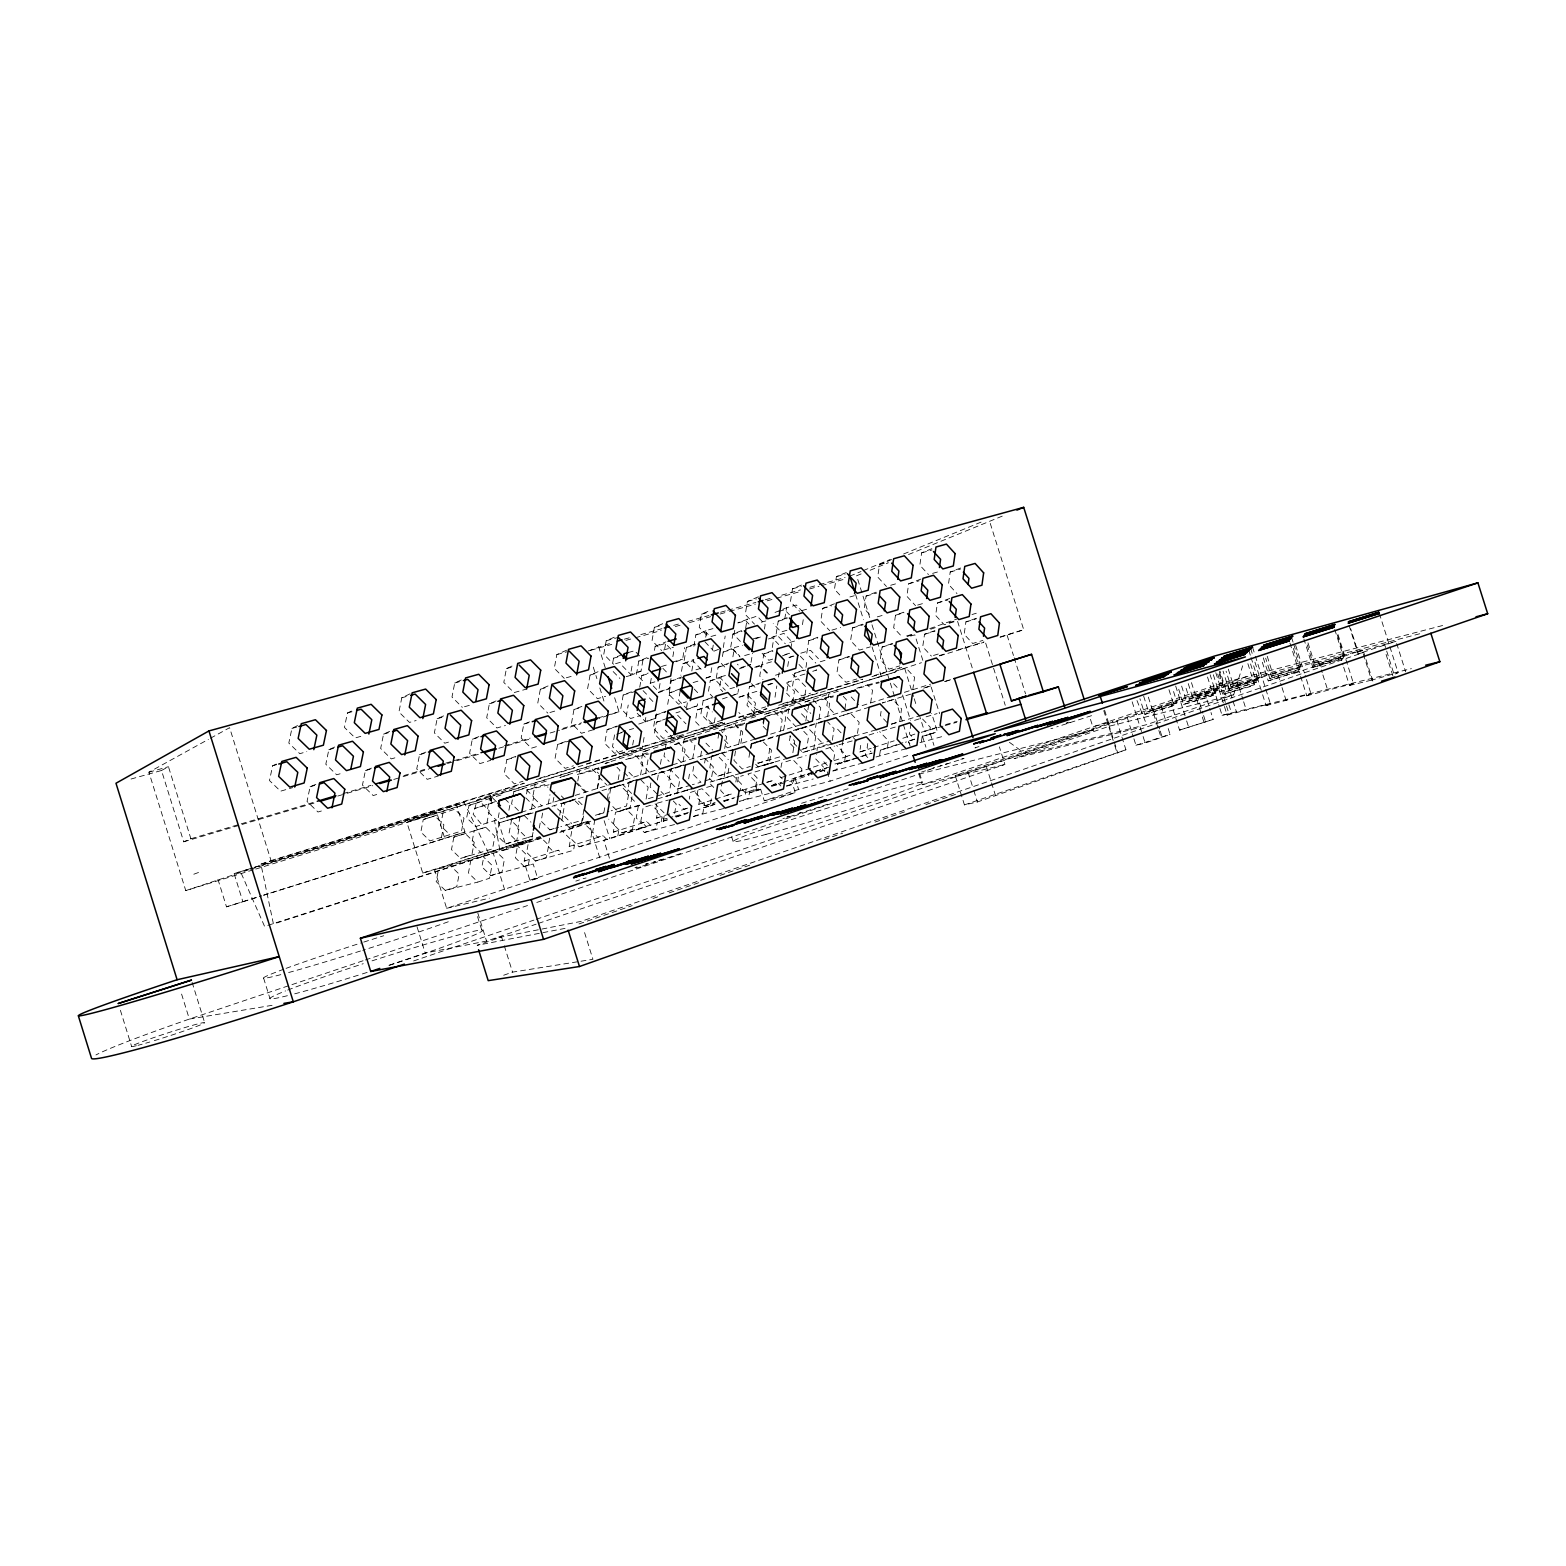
<?xml version="1.0" encoding="UTF-8"?>
<svg xmlns="http://www.w3.org/2000/svg" width="1566" height="1566" viewBox="0 0 1566 1566"><rect width="100%" height="100%" fill="white"/><g stroke="black" fill="none" stroke-linecap="round" stroke-linejoin="round"><path stroke-width="0.75" stroke-dasharray="5 3.75" d="M976.421 618.257L965.909 621.898L964.167 634.269L972.701 643.509L982.9 640.396M921.434 741.716L922.178 736.431L929.264 734.474L930.282 727.25L921.689 718.089L913.37 720.771M949.838 598.427L937.408 603.008L935.626 615.399L944.239 624.736L954.575 621.643M960.604 568.008L950.21 572.021L948.448 584.294L957.002 593.612M912.782 689.706L914.583 677.275L905.97 668.056L895.498 671.266L921.454 662.692M910.981 723.531L909.455 734.004L914.446 739.289L905.422 742.245M934.863 630.667L924.527 634.269L922.726 646.778L931.398 656.115M879.603 755.399L880.386 750.075L902.916 742.715M920.925 579.068L908.672 583.824L906.851 596.274L915.542 605.67M880.386 750.075L887.335 748.156L888.411 740.835L879.661 731.596M931.868 548.687L921.63 552.857L919.829 565.189L928.462 574.565M870.657 702.919L872.536 690.312L867.486 684.949L854.449 688.981M867.76 743.498L867.133 747.745L870.931 751.758M892.248 643.509L882.108 647.052L880.229 659.717L889.057 669.132L899.706 665.883M881.09 711.375L880.464 715.564L887.746 723.277M903.641 612.208L895.498 615.223L893.657 627.77L902.408 637.186M891.641 559.571L879.563 564.523L877.684 577.012L886.473 586.487M867.76 757.592L865.293 754.988L865.939 750.271L859.714 752.013L860.713 745.396M862.494 624.168L852.53 627.888L850.592 640.592L859.499 650.086L870.305 646.856M833.817 759.51L834.854 752.757L827.024 744.555L817.432 747.628L816.395 754.42M844.935 708.732L846.325 699.591L843.134 696.224M858.403 757.239L837.673 764.012L836.87 769.415L832.525 770.824M843.056 740.15L841.314 751.66L845.914 756.495L852.119 754.773M876.099 592.144L866.076 596.078L864.178 608.665L871.557 616.573M837.673 764.012L844.485 762.133L845.601 754.714L836.714 745.416M838.358 691.174L828.61 694.169L826.848 705.64L834.854 714.057M827.69 716.328L829.647 703.565L824.558 698.201L833.366 695.93M848.831 656.467L838.906 659.971L836.929 672.793L845.914 682.287L856.817 678.959M832.329 740.189L834.091 728.679L827.67 721.946M808.682 704.837L807.821 710.338L810.816 713.47M846.286 572.53L836.42 576.621L834.463 589.247L841.901 597.214M818.998 719.029L820.741 707.812L812.891 699.571L803.28 702.527L828.61 694.169M790.301 735.707L789.225 742.519L794.001 747.471M817.863 637.225L808.761 640.651L806.744 653.511L815.808 663.084M805.961 667.39L806.647 662.927L798.797 654.627M792.885 752.757L794.706 741.11L789.832 736.02M782.961 705.503L804.415 698.632L806.196 687.278L798.229 678.9L784.566 683.207M834.482 603.752L822.718 608.411L820.721 621.154L829.726 630.726M805.824 720.908L807.273 711.669L799.169 703.193L764.404 714.448L762.583 725.821L767.379 730.813M787.718 666.45L789.147 657.485L793.042 656.056M790.83 648.559L791.907 641.786L783.92 633.349L768.358 638.439M780.377 731.087L782.178 719.734L774.211 711.434L764.404 714.448M786.993 690.958L788.442 681.856M783.705 730.108L785.74 717.189L780.553 711.786L789.851 709.398M788.873 708.576L787.404 717.835L795.548 726.33M803.632 670.111L794.569 673.321L792.513 686.319L801.655 695.911L810.562 693.17M802.458 624.638L803.515 617.904M781.003 767.438L781.688 763.092L792.827 759.51L801.87 768.926L800.696 776.423L813.772 772.155M792.69 702.527L794.451 691.272L786.543 682.972M772.292 647.521L774.113 636.207M760.528 789.186L749.429 792.807L748.528 798.347L739.485 801.303L771.921 792.768M787.15 617.63L778.204 621.193L776.129 634.113L785.29 643.763M763.425 724.118L764.325 718.559M749.429 792.807L755.928 791.026L757.141 783.431L747.941 773.956L760.978 770.198M784.762 619.001L786.563 607.765L796.291 605.005L804.219 613.441M775.013 697.203L776.814 685.908M778.419 677.08L779.144 672.538M801.479 585.038L792.494 588.816L790.458 601.598L799.541 611.249M769.748 748.646L767.908 760.078L758.042 763.229L754.812 759.901M740.855 743.517L742.715 732.046L734.63 723.668L724.627 726.761L723.864 731.361M756.867 691.33L748.881 693.738L747.002 705.248L755.145 713.705L765.108 710.651L743.713 717.522L738.858 712.491M735.844 782.002L736.549 777.597L743.38 775.405M737.547 782.002L738.663 775.072M764.443 629.082L765.167 624.54L757.122 616.064L738.134 622.583M771.47 661.811L761.585 664.747L759.725 676.16L762.955 679.546M753.618 714.487L755.458 703.095L747.413 694.736L737.508 697.731L748.881 693.738M772.743 650.497L763.856 653.864L761.742 666.901L769.435 674.946M748.959 757.318L750.016 750.78M750.368 748.607L751.073 744.241L762.348 740.698M751.093 748.019L751.837 743.439L761.722 740.327L771.49 750.173L769.415 763.21L758.159 766.811L755.086 763.66M724.686 748.528L726.644 736.725L721.632 731.537M745.69 627.946L747.178 618.864M722.317 781.121L720.751 790.654L725.606 795.606L731.42 794.021L733.788 796.448M722.474 698.906L737.782 693.699L738.545 689.099M728.816 768.24L728.073 772.88L717.991 776.09L709.809 767.692L711.727 756.104L719.792 753.559M735.511 750.956L733.965 760.41L742.284 768.984L750.447 766.381M751.054 662.359L752.541 653.237M738.721 744.222L740.855 731.126L735.57 725.665L744.672 723.355M760.469 682.874L749.409 686.828L747.276 699.982L756.574 709.652L765.676 706.873M725.45 675.475L721.417 676.669L719.499 688.218L722.768 691.624M713.626 726.82L724.862 723.061L714.703 726.193L706.442 717.659L708.38 706.012L697.261 709.927L695.324 721.476L703.525 729.913L713.626 726.82L715.545 715.31M741.599 630.589L732.868 634.113L730.715 647.169L740.033 656.937M734.767 630.276L734.023 634.778L742.049 643.195M718.031 738.212L718.97 732.575M732.908 656.8L734.415 647.639L742.421 645.309M703.8 807.684L710.142 805.961L711.414 798.269L702.038 788.696L690.391 792.435L689.275 799.13M758.375 596.783L747.393 601.461L745.279 614.401L754.518 624.149M688.668 778.831L689.451 774.152M692.72 758.629L694.952 745.377L689.569 739.857L696.244 738.173M711.747 697.614L703.134 700.707L700.902 714.037L710.377 723.805L722.024 720.243M713.254 645.094L712.119 651.887L721.045 648.363M693.699 766.4L692.485 773.565L700.942 782.217L692.329 784.723M705.855 678.274L710.298 676.61L711.845 667.37M721.417 676.669L710.22 680.838L708.321 692.27L713.196 697.34M700.687 756.065L702.234 746.786M728.934 663.084L718.089 667.214L715.877 680.407L725.293 690.175M697.907 790.36L696.733 797.388L704.974 805.785L714.213 803.28M723.296 647.482L725.195 636.031M704.602 763.034L705.346 758.61L714.566 755.712M722.415 656.585L723.179 652.043L734.415 647.639M693.621 816.317L702.88 813.283L704.524 802.751L698.808 804.317L699.943 797.388L693.17 790.478M691.82 671.031L693.777 659.443L682.796 663.788L680.838 675.259M707.871 611.445L701.47 614.205L699.239 627.32L708.654 637.166M686.574 707.48L687.357 702.86M718.285 728.092L684.205 739.152L682.247 750.799L690.508 759.256M683.07 761.585L685.086 749.625L676.61 740.933L666.039 744.183L642.902 751.876L640.866 763.66L649.244 772.175M674.633 813.439L676.218 804.004L671.227 798.934M705.718 637.225L706.873 630.335L712.961 628.612M686.182 709.79L697.222 705.855L698.005 701.196M657.426 780.025L658.562 773.31L670.365 769.611L679.84 779.261L677.569 792.65L665.804 796.409L661.048 791.574M660.441 764.228L661.655 757.181M666.039 744.183L664.004 756.182L669.113 761.409M656.702 803.612L655.488 810.718L663.867 819.175L672.871 816.747M676.042 661.772L682.6 659.169L684.577 647.58M661.204 821.719L662.085 816.552L656.487 818.078L657.7 811.051L651.945 805.257M694.913 643.92L686.417 647.384L684.146 660.637L692.074 668.839M680.192 691.017L678.607 700.354L686.945 708.948L697.222 705.855M681.19 765.696L670.894 768.926L668.897 780.671L677.217 789.127L690.156 785.349M609.468 858.246L603.83 840.296L640.298 828.394L644.331 832.466L656.174 828.59L657.152 822.894L663.318 821.25L664.63 813.459L655.077 803.789M693.895 646.308L695.833 634.915L706.873 630.335M664.708 648.853L665.511 644.194M638.341 805.785L636.246 818L641.238 823.031L646.758 821.524L650.438 825.223L666.431 819.879M660.03 683.5L658.425 692.74L669.269 688.649L671.266 676.962M645.681 773.369L647.991 759.96L642.51 754.381L647.208 753.207M666.157 711.238L655.684 715.016L653.355 728.503L663.005 738.369L674.926 734.728M638.752 724.06L655.782 718.324L656.585 713.607M667.214 718.383L656.369 722.22L654.353 733.886L662.692 742.421L683.97 735.57M646.112 799.071L648.148 787.248L639.731 778.733M650.849 782.961L650.164 786.993L657.329 794.256M672.871 656.643L673.654 652.043L665.413 643.489L655.136 646.406L654.334 651.006M681.739 676.904L671.188 680.956L668.897 694.325L678.47 704.171L686.339 701.822M667.684 704.348L669.68 692.779L680.584 688.668M632.703 744.946L633.525 740.248M617.826 835.872L618.746 830.646L613.304 832.114L614.557 825.008L608.724 819.155M662.692 623.699L654.373 627.34L652.063 640.631L661.655 650.556M637.636 779.379L629.238 782.021L627.163 793.884L635.62 802.418M651.26 678.372L650.438 683.05L658.855 691.702L669.269 688.649M644.996 722.18L645.818 717.502M614.577 734.846L612.482 746.649L620.958 755.243L642.177 748.411L644.233 736.549M640.592 774.896L642.686 762.799L634.054 754.029L605.259 763.366M604.73 807.782L603.869 812.578L595.334 815.299L608.939 811.423M607.314 798.64L609.115 788.442L619.979 785.036L628.671 793.805L626.537 806.001L611.19 810.777M626.185 676.669L630.374 675.455L632.41 663.847M608.313 801.968L610.72 788.364L620.782 785.192M626.165 716.739L628.22 705.033M647.052 657.661L638.791 661.067L636.442 674.476L644.487 682.756M618.178 779.672L619.862 770.178L616.456 766.753M630.374 675.455L641.003 671.168L643.058 659.462M639.731 687.22L641.766 675.612L648.187 673.047M617.298 725.958L607.138 729.639L604.711 743.321L614.538 753.285L622.681 750.799M597.233 788.481L599.406 776.247L590.636 767.399L559.943 777.382L568.575 774.779M597.546 788.461L599.954 774.857M594.845 819.742L592.653 832.094L597.742 837.164L603.106 835.715L606.845 839.454M631.392 691.839L623.19 695.01L620.802 708.556L630.55 718.52L640.631 715.505M535.435 861.026L546.436 857.444L548.668 845.229L539.918 836.577L528.897 840.1L526.626 852.354L535.435 861.026L573.548 850.318L574.487 845.033L569.221 846.443L570.513 839.239L561.607 830.391M614.283 637.205L606.199 640.768L603.791 654.236L613.559 664.258M583.922 809.72L581.475 823.442L569.143 827.396L559.258 817.55M583.531 815.886L582.787 819.997L560.804 826.691M612.717 662.849L613.559 658.19L621.956 654.627M559.669 815.24L561.744 803.75L574.096 799.874L580.653 806.431M561.881 820.29L562.977 814.242L554.286 805.57M598.055 671.716L590.049 675.063L587.602 688.649L597.449 698.69L605.611 696.302M577.795 781.023L579.635 770.785M539.272 828.023L540.427 821.778M542.619 813.067L541.131 821.152L549.881 829.823L558.612 827.318M565.483 741.56L557.633 744.437L555.088 758.296L565.111 768.358L573.45 765.813M548.276 803.906L549.96 794.706M552.955 802.36L554.834 792.044M549.666 838.143L548.139 846.482L553.307 851.61L558.533 850.221L562.331 853.979M581.906 706.383L573.978 709.496L571.492 723.218L581.436 733.28L593.788 729.58M566.559 650.223L556.811 654.608L554.286 668.251L564.249 678.372M546.299 781.062L535.063 784.527L532.773 796.937L541.738 805.883M531.442 809.093L533.673 796.957L524.904 788.227L513.844 791.633L512.708 797.72M537.647 878.291L529.895 880.19L525.452 866.018L528.31 865.078L529.288 859.714L524.199 861.065L525.53 853.803L516.486 844.857L484.227 854.41L481.878 866.82L490.843 875.57L533.184 864.001L537.647 878.291L446.643 908.319L434.585 869.717L422.742 873.045L406.866 822.228L436.562 812.088L444.764 838.319L263.656 895.165M533.008 832.427L531.716 839.396L519.109 843.448L509.009 833.484L511.632 819.527L522.163 816.199M512.336 799.756L511.573 803.828L520.401 812.558L560.452 800.089M548.08 685.928L540.348 689.216L537.784 702.997L547.826 713.117M508.01 820.114L499.084 822.933L496.774 835.226L505.661 843.957L516.8 840.413L519.07 828.16L510.242 819.429L531.422 812.852L520.088 816.415L517.778 828.962L526.802 837.888L535.866 835.011M526.509 793.923L527.253 789.949L545.105 784.449L547.943 787.287M515.938 756.319L506.836 759.686L504.193 773.741L514.411 783.881L522.946 781.277M499.163 812.734L497.851 819.703L506.993 849.359L541.425 838.299M529.543 721.867L523.788 724.138L521.184 738.056L531.324 748.196L539.761 745.67M508.911 810.268L510.085 803.984L504.037 797.994M512.062 666.02L506.425 668.604L503.802 682.424L513.942 692.642L526.665 689.02M470.896 859.969L468.449 872.928L477.806 882.069L489.59 878.232L492.018 865.313L482.7 856.191L438.617 869.032L436.19 881.58L445.292 890.408L477.806 882.069M501.003 794.999L489.532 798.543L487.143 811.11L496.285 820.114M486.928 823.05L489.238 810.757L480.331 801.968L469.037 805.433L466.668 817.765L475.653 826.594L507.736 816.532M496.07 700.902L489.375 703.8L486.693 717.757L496.931 727.994L505.485 725.489M441.455 837.301L443.883 824.851L434.8 815.984L423.27 819.547L420.823 832.016L429.945 840.903L461.539 831.017L463.986 818.313L454.747 809.25L423.27 819.547M478.922 736.568L472.306 739.23L469.585 753.324L479.92 763.582L490.726 760.352M453.866 837.125L451.478 849.575L460.521 858.403L492.507 848.87L494.876 836.224L485.734 827.22L453.866 837.125L465.259 833.562L474.244 842.351L471.895 854.762L460.521 858.403M443.021 812.852L440.555 825.595L449.834 834.678M443.57 715.897L437.149 718.716L434.369 732.888L444.803 743.224L451.38 741.286M461.246 679.977L454.727 683.011L451.987 697.027L462.342 707.362M425.893 752.091L419.551 754.695L416.732 768.984L427.244 779.339L438.323 776.012M389.68 731.361L383.553 734.121L380.655 748.47L391.285 758.903L398.038 756.946M410.077 693.797L401.777 697.79L398.919 712.001L409.47 722.415L416.145 720.517M371.455 768.103L365.407 770.609L362.451 785.114L373.197 795.567L379.99 793.531M351.371 711.062L347.417 713.019L344.442 727.427L355.208 737.958L362.04 736M315.843 784.312L310.107 786.758L307.034 801.459L317.996 812.01L322.635 810.62M334.674 747.021L328.84 749.703L325.806 764.247L336.67 774.798L343.561 772.782M297.54 725.587L291.922 728.425L288.81 743.047L299.791 753.677L306.799 751.68M276.301 764.032L272.641 765.774L269.469 780.534L280.549 791.182L292.685 787.639M1009.424 742.304L1026.2 754.499L1146.625 724.647L1233.675 694.775L1242.66 665.804M253.457 869.776L185.767 890.604L148.907 772.195L208.376 739.387M210.51 738.212L229.615 727.681L271.035 860.595L260.915 864.158L273.443 924.038L542.169 837.536M161.513 770.492L168.462 766.714L190.895 838.75L183.711 841.803L161.513 770.492L129.645 779.418M1343.687 667.214L1349.461 685.477L1353.474 683.461L1337.697 633.545M1289.953 643.058L1306.807 695.793L1310.977 693.777L1305.144 675.318M1262.627 694.736L1266.072 705.64L1270.359 703.623L1255.423 656.271M1188.261 683.637L1192.352 696.576L1218.387 687.357L1227.137 715.075L1231.522 713.039L1227.901 701.548M1349.031 625.304L1358.055 653.864L1396.011 641.316L1358.016 651.965L1350.675 628.749M1358.016 651.965L1362.048 650.105L1371.542 680.133L1398.007 672.675L1394.151 674.672L1384.54 644.292M1334.741 629.415L1343.726 657.818L1339.498 659.756L1312.895 667.449L1303.91 639.045M1337.364 635.072L1343.941 655.86L1339.791 657.74L1313.678 665.296L1307.101 644.526M1312.895 667.449L1343.726 657.818M1268.225 680.877L1298.86 671.305L1268.225 680.877L1261.354 659.149M1313.678 665.296L1343.941 655.86M1293.379 648.422L1299.897 669.113L1295.532 671.051L1269.811 678.489L1263.292 657.818M1307.982 642.823L1314.422 663.24L1318.611 661.361L1322.193 672.656M1293.77 644.429L1300.896 666.979L1271.357 676.218L1265.661 658.17M588.229 650.947L612.639 642.471M1247.887 663.69L1254.503 684.636L1249.805 686.711L1224.044 694.149L1217.448 673.204M1269.811 678.489L1299.897 669.113M1250.568 663.925L1256.343 682.208L1226.432 691.546L1219.953 670.992M1271.357 676.218L1300.896 666.979M1251.019 657.426L1258.105 679.879L1228.742 689.04L1223.066 671.09M1267.227 656.271L1272.825 674.006L1277.151 672.108L1281.34 685.34M1254.953 662.164L1259.827 677.608L1255.403 679.527L1230.954 686.613L1226.08 671.188M1224.044 694.149L1254.503 684.636M1226.432 691.546L1256.343 682.208M1230.954 686.613L1259.827 677.608M1207.503 676.982L1213.258 695.187L1208.423 697.261L1183.524 704.465L1177.789 686.28M1228.742 689.04L1258.105 679.879M1228.312 669.113L1233.088 684.283L1237.532 682.385L1242.993 699.63M1181.645 686.104L1186.558 701.744L1211.047 694.658L1215.764 692.622L1210.127 674.75M1183.524 704.465L1213.258 695.187M1213.356 674.789L1218.211 690.156L1213.572 692.133L1189.514 699.102L1185.364 685.947M1186.558 701.744L1215.764 692.622M1168.98 689.686L1173.874 705.229L1168.941 707.323L1144.844 714.292L1139.931 698.749M1189.514 699.102L1218.211 690.156M1143.669 696.185L1148.485 711.473L1177.025 702.566L1172.895 689.451M655.136 646.406L665.922 641.884M1148.485 711.473L1180.059 699.982L1220.56 687.768L1192.352 696.576M1144.844 714.292L1173.874 705.229M1246.145 676.806L1170.8 702.371L1179.55 730.108L1213.18 719.42L1210.988 712.491M1170.8 702.371L955.201 775.483L964.441 804.885L977.419 801.988L1125.915 749.781L1116.969 721.378L1177.025 702.566M1133.921 738.78L1135.976 745.259L1145.157 743.087L1170.076 734.415L1168.021 727.936M849.809 576.112L861.026 571.512M863.258 570.592L890.173 559.512M903.621 553.992L984.348 520.773M861.124 573.919L856.602 575.779L871.283 622.465M870.148 570.239L888.216 562.84M908.534 554.521L1005.626 514.744M775.013 612.463L780.788 610.114M782.706 609.331L786.563 607.765M755.712 638.85L763.327 635.874M786.876 816.982L788.912 816.238M955.201 775.483L968.082 772.312L1116.969 721.378M614.635 697.731L619.02 711.727L599.171 718.442M739.309 668.897L750.682 664.65L740.679 667.605L737.41 664.199M193.812 874.22L201.094 871.518M782.374 655.939L790.125 653.081L782.276 655.391M754.714 667.273L761.585 664.747M1066.642 722.689L1068.11 722.141M634.915 867.642L637.029 866.879M620.919 732.594L625.147 731.087M768.064 685.027L773.839 682.991M907.203 636.52L913.976 634.132M929.773 628.573L956.865 619.04M185.767 890.604L248.172 869.991M217.928 879.289L226.502 906.831L242.887 901.742L234.117 873.593L464.339 802.614L489.199 854.37L493.251 853.216L505.348 891.954M930.752 629.238L935.313 627.633M948.976 622.837L955.808 620.449M812.754 671.325L816.689 669.954L812.813 671.129M503.684 975.226L512.532 972.134L592.927 959.312L583.864 930.302M964.441 804.885L1125.915 749.781M1135.976 745.259L1170.076 734.415M1179.55 730.108L1213.18 719.42M1219.914 708.458L1222.087 715.329L1411.397 668.643M578.989 923.94L632.175 905.637M653.002 898.473L659.932 896.085M669.191 892.894L701.568 881.756M720.066 875.394L752.463 864.256M824.147 839.572L842.665 833.21M875.042 822.072L905.109 811.717M925.917 804.552L956.004 794.216M1294.397 673.302L1362.048 650.105L1314.422 663.24M1372.814 681.053L1363.751 652.396L581.064 921.395L494.562 938.347M254.984 867.173L464.339 802.614M1233.675 694.775L1109.609 726.135L1014.122 758.61L1139.265 727.661M388.897 965.322L425.208 953.028L486.556 941.068L536.14 924.175M538.45 923.392L1004.922 764.462L999.402 746.884M1211.047 694.658L1277.151 672.108L1233.088 684.283M514.177 787.639L477.317 799.737L473.167 814.242L481.878 824.714M918.694 773.526L922.217 784.703L1222.87 682.874L1445.496 624.756M413.62 960.956L533.928 920.103M536.238 919.301L1093.812 729.971L1089.427 716.053M1172.19 704.602L1237.532 682.385L1218.387 687.357M469.037 805.433L489.532 798.543M513.844 791.633L535.063 784.527M642.628 866.018L680.779 853.49L677.961 854.155M827.435 804.278L786.504 817.687M1091.561 715.662L1056.756 726.898M363.058 960.761L189.349 1019.075A190.895 8.222 -17.9 0 0 95.937 1054.955M365.367 959.978L527.507 905.559M536.786 902.447L916.639 774.935M575.818 881.11L579.479 879.877M978.985 746.551L974.972 747.882L978.593 746.943M495.013 801.753L474.831 808.447L492.605 802.927L489.669 793.962L491.607 803.26L490.354 795.724L496.422 801.753M724.627 726.761L748.92 718.716M255.787 869.052L895.361 672.01L406.866 822.228M1000.087 637.323L1023.714 629.708L989.575 521.243M760.685 789.323L764.267 800.774L798.601 789.46L830.176 781.121L910.531 754.597M529.895 880.19L795.274 792.631L791.613 780.905L787.189 782.1M786.543 785.897L793.179 783.705L794.04 778.243L813.028 773.193M445.292 890.408L456.763 886.669L459.151 874.161L450.108 865.352M490.843 875.57L502.079 871.91L504.369 859.538L495.482 850.808M579.126 846.795L589.912 843.291L592.046 831.213L583.433 822.62L572.647 826.085L570.474 838.182L579.126 846.795L609.8 838.71L646.406 826.77L640.846 821.171L643.176 807.625L653.1 804.435M621.937 832.858L632.488 829.412L634.563 817.472L626.087 808.956L615.516 812.343L613.402 824.303L621.937 832.858L650.438 825.223M704.974 805.785L715.133 802.477M742.049 789.323L745.279 792.65L755.243 789.401L757.083 777.871L752.248 772.88M675.729 816.845L687.337 813.048M695.245 810.62L715.153 803.984M724.236 801.009L733.319 798.053M737.038 796.977L745.299 794.275L746.101 789.244L740.248 790.85L741.364 783.998L733.025 775.424L722.709 778.733M771.627 785.564L782.021 782.295M783.587 781.845L813.576 771.862M815.749 771.157L829.021 767.183M860.693 756.495L872.203 753.089L860.654 756.848M922.178 736.431L937.427 731.811L931.653 713.411M663.318 821.25L667.645 819.84M676.297 817.021L687.122 813.478M710.142 805.961L714.703 804.474M723.805 801.518L732.927 798.543M755.928 791.026L762.603 788.853M771.529 785.936L780.436 783.039M815.945 771.451L826.848 767.888M844.485 762.133L858.344 757.611M887.335 748.156L903.151 742.989M929.264 734.474L937.427 731.811M791.613 780.905L809.074 775.209M811.247 774.485L826.535 769.493L815.279 772.567M524.199 861.065L558.533 850.221M569.221 846.443L603.106 835.715M613.304 832.114L646.758 821.524M656.487 818.078L689.529 807.625M698.808 804.317L731.42 794.021M742.441 790.145L772.449 780.671L775.953 784.272L771.235 785.564M780.866 777.656L811.599 767.947M813.4 767.066L831.977 761.037M834.11 760.626L849.868 755.497M859.714 752.013L871.205 748.274M873.515 747.53L894.186 740.816M902.819 738.291L914.877 734.082M936.997 727.309L924.488 731.381L920.084 717.404M705.111 780.866L711.356 778.87L713.333 766.949L704.915 758.335L700.609 759.667M801.772 749.429L830.371 740.816M422.742 873.045L525.843 840.492L526.372 842.175L517.7 844.955L515.331 857.757L524.532 866.82M434.585 869.717L525.843 840.492M657.505 798.875L691.487 788.755L680.956 792.122M612.776 806.549L618.041 811.736L630.08 807.86L632.429 794.314L622.779 784.566L631.509 781.865M798.288 747.804L802.79 752.502L813.811 748.979L815.808 736.098L806.823 726.702L795.782 730.187L824.714 721.202M891.308 724.138L899.745 721.437L901.566 708.869L892.894 699.65L882.343 702.977L912.489 693.601M513.1 844.113L513.628 845.777L516.486 844.857M763.64 765.617L773.741 762.368L755.752 767.594M844.994 739.524L852.765 737.038L857.522 742.049M489.199 854.37L264.595 926.426L240.381 871.381M560.804 831.546L588.738 822.581L600.6 860.458M559.806 832.407L591.968 822.091M825.83 748.9L834.541 746.101M869.013 735.022L877.547 732.281M549.881 829.823L554.247 828.434M677.217 789.127L685.438 786.504M802.986 748.92L806.862 747.687L808.604 736.372L800.715 728.131L794.902 729.952M485.734 827.22L474.165 830.861L471.738 843.545L480.938 852.57M582.063 804.689L576.171 798.797L565.072 802.281L562.82 814.672L571.707 823.54M652.239 774.896L662.888 771.549L671.423 780.24L669.387 792.298L644.879 799.737M700.746 759.647L704.915 758.335M645.309 864.138L648.011 863.277M646.484 864.001L648.207 863.453M575.035 795.43L610.877 784.292M625.304 779.692L660.108 768.867M672.538 764.874L708.204 753.794M755.282 738.995L727.329 747.785L724.216 744.594M770.589 734.141L801.107 724.666M816.356 719.851L845.992 710.592M862.122 705.6L889.821 696.929M904.424 692.329L930.576 684.146M226.502 906.831L261.326 895.889M242.887 901.742L261.405 895.948M263.714 895.204L464.965 832.035L456.606 805.257M925.995 687.396L932.925 685.223M944.474 681.601L951.639 679.37M923.686 688.12L930.811 685.908L939.62 713.685M945.825 681.23L954.399 678.548M444.764 838.319L464.965 832.035M751.837 743.439L777.539 735.433M793.316 730.461L826.065 720.262L816.238 723.335L814.457 734.904L822.522 743.321M1227.137 715.075L1270.359 703.623M1266.072 705.64L1310.977 693.777M1306.807 695.793L1353.474 683.461M670.894 768.926L683.774 764.932M711.727 756.104L733.691 749.272M869.091 707.245L839.533 716.425L850.318 713.039L859.147 722.337L857.248 735.061L846.462 738.506L876.177 729.815M601.951 790.615L619.979 785.036M629.238 782.021L633.839 780.592M651.299 775.131L662.888 771.549M705.346 758.61L732.868 750.075M751.073 744.241L779.32 735.472M552.035 806.314L576.171 798.797M658.562 773.31L685.36 765.03M499.084 822.933L520.088 816.415M561.744 803.75L586.898 795.978M610.72 788.364L636.696 780.318M511.632 819.527L535.885 812.01M260.915 864.158L524.63 783.235M536.277 779.653L722.748 722.435M739.054 717.443L767.027 708.85M778.674 705.268L862.592 679.527M871.91 676.669L902.212 667.37M939.502 655.919L983.781 642.334M234.117 873.593L252.655 867.897M631.587 751.66L642.177 748.411M681.895 736.216L673.595 738.76L665.198 730.148M804.415 698.632L794.647 701.627L786.621 693.229M250.501 869.287L436.562 812.088M750.956 718.089L759.06 715.603M605.005 763.562L609.252 762.25M642.902 751.876L651.221 749.311M684.205 739.152L694.404 736.02M598.819 767.869L576.934 774.622L599.602 769.18M647.189 752.933L625.46 759.647L648.892 753.931M696.42 737.743L672.91 745.005L697.261 739.015M719.283 730.696L744.516 722.905M789.303 709.085L764.619 716.699L787.972 710.847M808.956 703.017L833.797 695.343M933.493 655.469L941.832 652.924M271.035 860.595L523.494 783.157M539.859 778.126L574.918 767.379M586.604 763.797L626.341 751.602M642.706 746.59L677.765 735.824M691.78 731.518L722.18 722.2M738.545 717.189L766.596 708.576M782.961 703.565L818.02 692.798M827.357 689.94L862.435 679.174M874.122 675.592L899.824 667.703M939.561 655.508L944.239 654.079M958.255 649.773L983.977 641.884M1000.341 636.873L1023.714 629.708M933.003 767.966L934.706 767.457M629.375 729.795L633.623 728.523M616.671 734.2L622.994 732.301M656.369 722.22L664.63 719.734M697.261 709.927L707.382 706.873L712.276 711.943M506.836 759.686L515.39 757.122M557.633 744.437L570.141 740.679M655.684 715.016L665.648 712.021M703.134 700.707L712.471 697.907M749.409 686.828L758.531 684.088M794.569 673.321L805.727 669.974M838.906 659.971L849.809 656.683M882.108 647.052L892.777 643.861M924.527 634.269L934.98 631.137M965.909 621.898L976.127 618.844M607.138 729.639L617.317 726.585M655.782 718.324L645.27 721.476L636.794 712.824M733.749 694.913L737.782 693.699M767.81 684.616L771.764 683.422M675.964 712.863L680.055 711.63M804.904 674.085L795.274 676.982L792.102 673.674M971.977 614.538L976.284 613.246M729.893 688.786L734.513 687.415M775.483 675.22L782.256 673.184M820.232 661.772L826.848 659.795M906.636 635.933L912.978 634.034M910.609 636.09L914.818 634.837L922.844 660.343M190.895 838.75L314.883 801.968M342.954 793.649L371.044 785.31M403.793 775.601L424.836 769.356M445.899 763.092L478.648 753.383M504.389 745.749L530.111 738.115M562.86 728.386L581.573 722.846M597.958 717.991L619.02 711.727M183.711 841.803L239.735 825.165M242.064 824.479L314.414 802.986M337.767 796.057L344.755 793.982M347.104 793.296L372.767 785.662M393.771 779.437L400.779 777.362M403.108 776.658L428.79 769.043M447.465 763.484L454.453 761.409M456.802 760.724L480.136 753.794M498.81 748.254L531.481 738.545M550.155 733.005L559.493 730.226M561.822 729.541L580.497 724.001M706.227 677.804L710.298 676.61M693.112 682.58L699.199 680.779M772.664 659.11L768.769 660.265L760.802 651.887M800.813 653.198L810.522 650.321L818.45 658.699M669.68 692.779L677.863 690.352M756.045 667.233L759.98 666.059L767.966 674.417M710.22 680.838L720.262 677.863L728.366 686.3M789.147 657.485L794.941 655.782M310.107 786.758L314.766 785.388M365.407 770.609L372.219 768.612M419.551 754.695L426.206 752.737M472.306 739.23L478.805 737.332M523.788 724.138L530.13 722.278M573.978 709.496L582.239 707.088M623.19 695.01L635.307 691.467M671.188 680.956L681.034 678.078M718.089 667.214L727.329 664.513M763.856 653.864L772.899 651.221M808.761 640.651L817.609 638.047M852.53 627.888L863.336 624.717M895.498 615.223L903.974 612.756M937.408 603.008L947.763 599.974M758.042 763.229L782.883 755.947M891.524 724.138L919.496 715.916M717.991 776.09L733.456 771.568M549.92 712.51L556.184 710.69M650.105 683.265L656.076 681.504M695.989 669.798L705.346 667.057M744.613 655.586L751.465 653.59M789.773 642.471L796.468 640.494M831.918 630.1L840.668 627.535M877.293 616.887L883.713 615.027M917.637 605.063L926.015 602.616M845.738 739.093L852.765 737.038M802.79 752.502L831.879 744.026M926.093 716.817L937.075 713.607M758.159 766.811L786.563 758.57M881.991 730.93L895.928 726.878M661.439 666.49L669.641 664.121M786.935 630.276L781.121 631.959L773.212 623.601M641.766 675.612L647.972 673.811M682.796 663.788L692.935 660.852L701.118 669.328M723.179 652.043L733.123 649.166L739.563 655.9M768.475 638.967L772.371 637.832L778.713 644.526M740.189 773.428L708.85 782.432L713.763 787.463M838.985 744.75L852.648 740.796M641.003 671.168L630.472 674.202L621.976 665.472M672.264 662.144L682.6 659.169M753.422 638.732L761.35 636.442M797.27 758.238L806.177 755.673M665.804 796.409L692.759 788.657M626.087 808.956L639.887 804.983M272.641 765.774L276.693 764.619M328.84 749.703L335.75 747.726M383.553 734.121L390.306 732.183M437.149 718.716L443.746 716.837M489.375 703.8L497.949 701.333M540.348 689.216L548.726 686.828M590.049 675.063L598.232 672.734M638.791 661.067L648.774 658.209M686.417 647.384L695.793 644.703M732.868 634.113L742.03 631.49M778.204 621.193L787.169 618.629M822.718 608.411L831.468 605.905M866.076 596.078L876.803 593.005M908.672 583.824L919.164 580.829M950.21 572.021L960.467 569.084M505.661 843.957L526.802 837.888M618.041 811.736L644.194 804.219M583.433 822.62L590.147 820.701M706.618 787.385L713.509 785.427M569.143 827.396L594.473 820.173M613.559 658.19L617.748 657.015M737.86 622.955L745.749 620.704L748.959 624.071M695.833 634.915L705.894 632.057L709.144 635.463M778.889 611.366L784.703 609.722L789.421 614.733M464.515 706.736L471.014 704.876M566.324 677.784L572.53 676.023M615.595 663.69L621.643 661.948M663.632 649.988L673.517 647.169M710.984 636.501L717.933 634.524M761.311 622.211L765.852 620.919M801.753 610.623L808.408 608.724M849.907 596.959L854.233 595.726M890.702 585.273L897.064 583.452M932.612 573.391L938.837 571.61M657.309 803.162L668.486 799.991M519.109 843.448L543.539 836.498M628.279 652.533L634.602 650.751L639.672 655.978M513.628 845.777L526.372 842.175M945.59 724.627L957.198 721.358M942.908 726.193L921.258 732.301L925.937 747.178M945.218 725.547L956.748 722.298M799.286 812.93L800.97 812.46M148.907 772.195L168.462 766.714M624.384 639.182L631.431 637.205M640.827 634.582L661.948 628.671M673.693 625.382L678.391 624.071M687.787 621.448L708.928 615.536M720.654 612.247L725.352 610.936M727.701 610.27L755.889 602.401M765.285 599.758L772.312 597.801M781.708 595.178L800.5 589.912M809.896 587.289L816.943 585.312M819.292 584.666L845.111 577.443M590.597 650.301L611.777 644.37M625.911 640.396L632.958 638.419M635.326 637.773L661.224 630.511M675.337 626.557L680.055 625.245M689.471 622.602L710.651 616.671M720.066 614.029L727.133 612.052M729.482 611.386L755.38 604.143M767.144 600.835L774.211 598.858M776.56 598.192L800.109 591.596M809.524 588.973L818.94 586.33M821.289 585.664L844.837 579.068M506.993 849.359L500.063 851.317L494.582 820.741M291.922 728.425L296.6 727.133M347.417 713.019L351.998 711.747M401.777 697.79L406.24 696.537M454.727 683.011L463.419 680.603M506.425 668.604L512.787 666.822M556.811 654.608L567.166 651.73M606.199 640.768L618.355 637.382M654.373 627.34L662.301 625.128M701.47 614.205L708.419 612.267M747.393 601.461L756.476 598.917M792.494 588.816L801.361 586.35M836.42 576.621L845.111 574.193M879.563 564.523L888.059 562.155M921.63 552.857L932.024 549.96M914.446 739.289L907.419 741.247L909.846 743.83M766.518 782.315L772.449 780.671M834.972 763.993L853.216 758.962M919.947 742.656L944.415 735.942M1066.485 723.414L1070.204 722.415M687.631 808.154L683.853 809.172L678.939 804.18M745.279 792.65L761.8 788.148M875.962 756.985L906.107 748.744M771.725 786.308L784.977 782.706M723.433 800.774L734.963 797.662M832.838 771.098L862.377 763.092M675.122 816.14L690.88 811.912M786.563 786.152L813.224 778.968M640.298 828.394L646.406 826.77M693.562 816.493L725.117 808.134M764.267 800.774L795.274 792.631M644.331 832.466L677.217 823.833M525.452 866.018L533.184 864.001M867.486 684.949L878.702 682.052M1220.11 685.634L1420.714 633.506M1318.611 661.361L1272.825 674.006M939.991 765.95L941.871 765.461M653.551 861.887L655.136 861.476M1358.055 653.864L1363.751 652.396M1050.884 728.679L1052.822 728.19M960.8 759.275L964.03 758.453L921.532 772.058M945.257 764.286L947.959 763.582M1095.182 726.115L1113.015 721.574M859.049 687.924L879.368 682.737M927.522 770.237L930.165 769.552M813.38 701.901L833.269 696.87M918.948 774.152L1093.812 729.971M721.554 730.128L744.32 724.471M598.936 768.103L594.375 769.239L598.564 773.447M658.542 860.243L663.181 859.127M922.217 784.703L1004.922 764.462M1222.087 715.329L1231.522 713.039M1349.461 685.477L1371.542 680.133M527.253 789.949L549.118 784.762M782.941 818.548L784.625 818.137M446.643 908.319L489.434 898.179M583.139 878.663L586.075 877.978M640.768 866.918L634.093 868.464M787.072 817.119L789.068 816.669M565.052 928.384L477.16 945.296L501.551 936.977L503.606 943.574M272.053 1005.333L189.349 1019.075L180.716 991.298M524.258 815.553L530.933 822.17M525.785 797.877L535.787 807.821M561.333 795.939L564.23 798.817M577.423 783.078L586.252 791.926M575.525 782.452L585.332 792.298M598.643 776.775L607.177 785.369M628.925 772.234L633.741 777.108M624.051 772.41L629.845 778.263M709.378 778.263L712.491 781.454L724.001 777.754L726.174 764.56L716.876 754.988M677.902 759.06L681.073 762.29M643.078 690.645L648.089 695.793M649.381 697.907L654.431 703.095M613.167 671.56L619.901 678.47M721.809 752.933L728.327 759.627M705.972 743.145L712.687 750.036M677.608 715.251L685.967 723.844M694.208 689.06L699.18 694.208M778.282 783.391L780.827 786.015M662.907 668.33L667.919 673.517M724.353 739.935L730.872 746.649M779.633 776.129L782.256 778.85M751.504 683.637L756.319 688.668M823.853 761.781L827.729 765.833M704.935 641.825L713.176 650.399M815.69 758.942L823.559 767.144M721.28 663.397L726.135 668.447M822.267 769.023L824.773 771.646M793.766 743.106L796.781 746.238M801.518 713.783L809.407 722.043M837.595 729.188L842.038 733.847M799.032 664.493L803.808 669.524M851.18 696.948L858.52 704.72M893.677 683.755L898.003 688.374M1136.975 700.531L1146.625 724.647M1396.696 643.489L1405.661 671.873M1379.352 613.422L1398.086 672.675M1386.086 654.431L1393.016 676.355M1340.085 655.802L1342.962 664.943M1322.898 674.907L1327.89 690.684M1295.669 645.349L1304.419 673.008M1291.637 637.656L1293.066 642.158M1282.025 687.552L1286.215 700.765M1252.565 647.247L1254.699 654.02M1250.764 648.931L1252.154 653.355M1248.905 650.693L1250.314 655.175M1257.126 677.315L1261.942 692.563M1243.658 701.783L1246.379 710.416M1227.901 684.871L1232.305 698.808M1233.029 701.137L1236.709 712.745M1219.346 671.716L1222.87 682.874M1219.209 673.967L1227.176 699.239M1215.803 672.675L1228.742 713M1213.435 687.905L1219.209 706.188M1204.43 691.702L1210.264 710.181M1196.992 694.619L1202.845 713.196M1203.588 715.525L1205.781 722.494M1191.472 682.639L1201.611 714.801M1202.336 717.091L1203.784 721.691M1175.675 686.025L1185.932 718.579M1186.656 720.908L1188.868 727.877M1161.228 706.364L1165.3 719.303M1153.418 709.398L1159.584 728.934M1160.269 731.107L1162.324 737.625M1148.348 697.105L1160.797 736.627M1132.159 701.803L1142.436 734.395M1143.121 736.568L1145.157 743.087M1127.129 717.169L1133.255 736.607M1108.787 724.549L1113.622 739.935M1114.326 742.127L1117.791 753.129M1103.776 710.67L1114.052 743.243M1114.738 745.416L1116.773 751.934M1104.598 710.142L1109.609 726.135M1007.095 635.189L1013.476 655.488M1014.181 657.74L1025.554 693.836M985.699 643.156L1005.255 705.287M957.589 621.35L972.878 669.915M986.267 766.146L995.545 795.665M968.082 772.312L973.112 788.285M973.837 790.576L977.419 801.988M930.321 733.788L933.982 745.436M904.698 668.467L913.487 696.439M914.231 698.769L916.423 705.757M902.584 695.01L910.531 720.301M919.536 773.212L922.413 782.374M872.008 624.795L889.605 680.799M890.349 683.128L894.754 697.144M895.478 699.473L910.883 748.489M855.545 594.395L863.453 619.529M872.066 646.934L881.384 676.629M827.259 771.823L830.176 781.121M795.039 778.106L798.601 789.46M731.674 836.89L733.103 841.471M598.545 646.406L605.866 669.739M593.299 667.136L596.92 678.685M599.817 687.944L604.163 701.803M604.143 820.662L609.8 838.71M504.291 945.766L512.532 972.134M477.826 913.095L486.556 941.068M477.532 916.619L481.741 930.047M417.026 926.778L425.208 953.028M263.617 978.124L270.018 998.736M192.109 982.352L204.657 1022.657M120.386 1010.285L131.603 1046.382M490.06 795.822L491.43 803.319M372.023 960.858A111.754 4.776 -17.8 0 1 482.387 930.126A111.754 4.776 -17.8 0 1 389.562 965.224M367.149 972.408A111.754 4.776 -17.8 0 1 360.474 974.522M358.262 975.207A111.754 4.776 -17.8 0 1 292.999 994.273M287.381 995.702A111.754 4.776 -17.8 0 1 285.58 990.906M287.694 990.084A111.754 4.776 -17.8 0 1 363.253 963.697M848.087 788.735A99.265 3.073 -17.3 0 1 799.228 803.984M448.287 921.767A111.734 3.778 -17.7 0 1 362.725 950.308M360.474 951.012A111.734 3.778 -17.7 0 1 287.165 972.936M280.823 974.639A111.734 3.778 -17.7 0 1 283.7 969.237M286.049 968.375A111.734 3.778 -17.7 0 1 361.55 942.791M363.743 942.086A111.734 3.778 -17.7 0 1 383.709 935.744M136.32 1045.736A38.406 1.644 -18 0 1 161.259 1035.067A38.406 1.644 -18 0 1 204.324 1023.029A38.406 1.644 -18 0 1 151.922 1041.37M149.788 1042.016A38.406 1.644 -18 0 1 145.755 1043.191M142.134 1044.209A38.406 1.644 -18 0 1 138.023 1045.305M765.989 834.384A99.265 3.895 -17.3 0 0 921.023 783.881A99.265 3.895 -17.3 0 0 796.683 817.902A99.265 3.895 -17.3 0 0 765.989 834.384"/><path stroke-width="1.5" d="M983.468 636.285L984.603 628.064L978.946 621.917M968.101 584.51L968.962 578.383L963.305 572.177M942.419 648.755L943.593 640.455L937.858 634.23M955.143 617.513L956.317 609.291L949.192 601.52M939.424 567.518L940.598 559.336L933.453 551.526M913.585 629.865L914.798 621.526L907.536 613.696M926.602 598.486L927.796 590.206L922.041 583.961M900.019 663.769L901.546 653.257L894.245 645.427M884.34 610.838L885.593 602.479L879.74 596.157M897.69 579.322L898.923 571.022L891.641 563.153M870.618 644.742L872.203 634.191L864.824 626.283M857.444 674.692L858.736 666.176L851.297 658.268M841.314 623.307L842.606 614.831L835.148 606.884M854.547 593.631L856.152 583.139L847.284 573.587M813.126 690.332L814.809 679.546L807.234 671.579M827.181 657.661L828.825 646.973L821.328 639.006M810.953 605.983L812.617 595.354L803.593 585.723M791.163 626.948L792.22 620.293M796.82 638.36L798.503 627.633L789.401 618.002M767.966 706.168L770.061 693.053L762.348 685.008M782.256 673.184L784.331 660.206L776.677 652.161M766.205 618.766L767.947 608.019L758.747 598.29M736.823 686.73L738.995 673.576L731.205 665.452M751.817 651.417L753.598 640.553L744.32 630.824M722.024 720.243L724.216 706.971L714.801 697.203M720.614 631.685L722.435 620.782L713.059 610.975M690.273 700.648L692.524 687.337L683.011 677.491M705.346 667.057L707.558 653.864L698.123 644.037M666 725.45L667.214 718.383L673.458 716.504M673.791 734.591L674.985 727.622L666.685 719.107M674.926 734.728L677.217 721.28L667.625 711.434M658.072 680.916L660.382 667.566L650.771 657.642M673.889 644.977L675.788 633.936L666.255 624.031M637.205 710.455L638.869 701L645.172 699.141M642.628 714.899L644.996 701.411L635.307 691.467M625.147 731.087L623.053 742.989L628.181 748.196M626.733 749.546L629.121 735.922M609.703 695.108L612.11 681.562L602.323 671.56M623.229 658.425L624.051 653.727L628.279 652.533M625.695 660.793L628.064 647.384L618.355 637.382M593.788 729.58L596.255 715.897L586.369 705.875M577.6 764.541L580.086 750.721L570.141 740.679M560.374 709.457L562.879 695.735L552.915 685.614M576.66 674.829L579.146 661.244L569.241 651.143M543.989 744.418L546.534 730.559L536.472 720.419L532.244 721.672M533.419 830.117L534.28 825.478M527.194 779.966L529.797 765.97L519.658 755.83M526.665 689.02L529.23 675.259L519.149 665.061M492.879 759.706L495.541 745.651L485.284 735.433L480.958 736.686M509.772 724.236L512.395 710.338L502.236 700.119L497.949 701.333M475.81 701.314L478.041 689.686L467.764 679.39L463.419 680.603M440.535 775.366L443.315 761.115L432.862 750.78L428.418 752.091M457.957 739.367L460.698 725.273L450.323 714.957M422.82 718.618L425.619 704.465L415.147 694.071L410.684 695.304M386.802 791.496L389.699 777.049L379.031 766.616L374.489 767.947M404.772 754.969L407.63 740.679L397.04 730.265L392.557 731.537M368.871 734.062L371.808 719.714L361.12 709.202L356.559 710.475M350.901 768.691L353.446 756.261L342.66 745.749L338.06 747.06M331.953 807.841L334.967 793.199L324.084 782.667L319.425 784.018M294.721 787.052L297.814 772.351L286.813 761.722L278.709 764.032M313.807 749.683L316.861 735.139L305.957 724.51L298.93 726.467M1084.318 699.826L1023.694 507.345L208.944 730.93L115.982 783.254L177.115 979.729L279.237 956.611A190.856 4.776 -17.7 0 1 85.876 1014.69A190.856 4.776 -17.7 0 1 177.115 979.729M1016.921 510.125L1023.694 507.345M478.55 949.701L488.201 980.649L579.479 966.516L1439.859 661.733L1430.835 633.232M913.076 755.634L995.252 733.71L475.653 906.107L414.97 920.221L360.376 938.249L370.731 971.468L543.559 939.346L1487.7 613.735L1477.912 582.846L1214.413 656.076L913.076 755.634L915.19 762.348M370.731 971.468L379.814 968.395M404.38 964.088L293.312 1001.809A190.895 8.222 -17.9 0 1 91.533 1058.322L78.3 1015.688M360.376 938.249L531.148 899.608L1477.912 582.846M581.984 875.179L603.36 868.66M885.632 775.62L882.069 776.795L912.88 766.988L890.839 774.27M1011.695 733.612L1008.367 734.728L1037.945 725.312L1017.195 732.164M887.256 775.464L879.896 777.91L890.114 774.739M1013.848 733.28L1006.958 735.57L1016.843 732.477M498.614 801.029L520.382 793.805L524.493 797.897L521.85 812.186L506.562 816.982M1100.291 696.459L994.508 731.479L1134.332 693.953L1245.42 656.898L1100.291 696.459L1102.444 703.31M864.608 781.062L858.56 783.157L868.151 780.553L853.313 784.781L867.877 780.025M645.016 859.284L636.794 862.142L657.172 855.897L631.235 863.923L679.292 848.772L646.543 858.579M1064.802 707.264L1058.381 686.906L1043.367 691.78L1031.563 654.334L999.871 664.219L1011.421 700.902L1026.259 696.087L1018.898 698.201L1025.808 720.184M729.932 825.889L724.197 827.846L733.808 825.282L718.911 829.53L762.29 815.847L730.108 825.673M953.714 678.704L1031.563 654.334M1381.506 681.171L1394.875 677.001M520.382 793.805L499.495 800.265L498.419 806.001L508.813 816.278M571.668 777.95L551.291 784.253L550.253 789.91L560.452 800.089L573.176 796.096L575.72 782.002L571.668 777.95L551.761 782.824M621.761 762.466L601.873 768.632L600.874 774.211L610.877 784.292L623.288 780.397L625.734 766.498L621.761 762.466L601.227 767.555M670.679 747.354L651.241 753.363L650.301 758.864L660.108 768.867L672.245 765.05L674.574 751.328L670.679 747.354L654.255 751.465M718.461 732.594L699.473 738.467L698.573 743.889L708.204 753.794L720.047 750.075L722.278 736.529L718.461 732.594L698.456 737.625M765.148 718.168L746.59 723.903L745.729 729.247L755.184 739.054L766.772 735.433L768.906 722.063L765.148 718.168L749.233 722.2M810.797 704.054L792.65 709.672L791.828 714.957L801.107 724.666L812.421 721.123L814.477 707.93L810.797 704.054L794.51 708.224M855.408 690.273L837.673 695.754L836.87 700.981L845.992 710.592L857.072 707.127L859.029 694.11L855.408 690.273L839.983 694.227M898.923 676.825L881.619 682.169L880.855 687.396L889.821 696.929L900.646 693.523L902.525 680.662L898.923 676.825L880.953 681.464M866.37 780.318L896.104 771.294L870.579 779.026M933.316 763.053L923.235 766.459L942.654 760.489L935.196 762.505M712.452 704.778L718.559 702.938L723.492 708.047M317.232 801.283L335.946 795.724M375.723 783.92L389.758 779.751M429.515 767.966L443.55 763.797M480.977 752.678L495.032 748.528M534.789 736.725L546.495 733.26M583.922 722.141L597.958 717.991M321.421 800.911L335.418 796.761M379.775 783.587L391.441 780.122M438.128 766.263L445.116 764.188M484.794 752.404L496.481 748.94M538.489 736.47L545.477 734.395M585.155 722.611L596.842 719.146M680.584 688.668L690.88 685.634M652.474 671.344L660.813 668.936M697.868 658.268L703.995 656.487L707.284 659.912M798.562 625.754L792.729 627.437L789.538 624.071M1028.549 695.441L1058.381 686.906M1011.421 700.902L1043.367 691.78M667.997 641.297L676.258 638.948M966.496 718.735L987.402 712.824M965.968 719.714L1020.797 704.269M617.337 641.16L622.035 639.828M664.297 628.005L668.995 626.694M711.277 614.87L718.305 612.913M758.238 601.736L762.936 600.424M1007.956 733.417L1003.884 734.493L1018.35 730.461L979.592 742.871L994.038 738.545L989.869 739.641M1020.19 731.361L1022.226 730.833M1023.714 730.363L1052.861 721.319L1019.505 731.772M1475.975 616.808L1487.7 613.735M893.677 773.545L895.615 773.036M897.142 772.567L927.131 763.249L892.64 774.074M758.414 818.626L760.215 818.176M761.781 817.687L792.67 808.115L756.985 819.292M1425.628 665.198L1439.859 661.733M616.71 866.057L648.539 856.171L611.562 867.779M613.441 866.957L615.105 866.566M283.877 1003.375L293.312 1001.809L208.944 730.93M497.773 803.084L500.474 805.746M619.353 725.978L630.158 736.803M638.654 701.94L643.685 707.088M652.122 672.617L658.757 679.468M624.031 655.234L627.379 658.679M679.898 689.745L688.14 698.24M760.469 692.426L766.949 699.18M731.498 673.674L738.036 680.486M717.013 627.457L720.282 630.883M744.437 644.742L749.292 649.831M973.602 672.245L986.697 713.861M954.399 678.548L973.015 737.723M898.845 649.812L901.037 656.82M849.809 576.112L854.84 592.105M865.606 626.38L870.618 642.354M608.058 676.727L611.699 688.394M568.125 930.184L579.479 966.516M531.148 899.608L543.559 939.346M999.441 623.033L997.757 635.463L987.48 638.615L978.887 629.258L980.61 616.789L990.906 613.696L999.441 623.033M961.191 718.481L959.41 731.263L948.879 734.728L940.089 725.352L941.89 712.53L952.461 709.124L961.191 718.481M983.644 572.843L981.941 585.214L971.625 588.209L963.012 578.794L964.754 566.403L975.089 563.447L983.644 572.843M958.196 635.483L956.415 648.07L945.923 651.28L937.192 641.845L938.993 629.219L949.505 626.067L958.196 635.483M970.959 604.026L969.217 616.495L958.803 619.607L950.131 610.192L951.913 597.683L962.327 594.63L970.959 604.026M955.084 553.581L953.322 565.972L942.869 568.947L934.178 559.454L935.979 547.023L946.432 544.107L955.084 553.581M945.14 667.449L943.339 680.153L932.749 683.461L923.94 674.026L925.78 661.263L936.39 658.014L945.14 667.449M929.167 616.338L927.346 628.964L916.717 632.135L907.889 622.622L909.748 609.957L920.397 606.845L929.167 616.338M918.733 732.281L916.893 745.22L906.107 748.744L897.161 739.289L899.06 726.311L909.846 722.826L918.733 732.281M942.243 584.744L940.442 597.253L929.91 600.326L921.141 590.832L922.981 578.285L933.532 575.27L942.243 584.744M932.005 699.669L930.184 712.491L919.496 715.916L910.629 706.462L912.489 693.601L923.196 690.234L932.005 699.669M915.875 648.363L914.035 661.106L903.308 664.395L894.401 654.862L896.3 642.08L907.027 638.85L915.875 648.363M888.999 713.333L887.1 726.311L876.177 729.815L867.133 720.282L869.091 707.245L880.033 703.819L888.999 713.333M913.135 565.326L911.295 577.893L900.626 580.927L891.778 571.336L893.638 558.749L904.326 555.773L913.135 565.326M886.297 629.082L884.399 641.864L873.534 645.114L864.549 635.502L866.487 622.681L877.371 619.49L886.297 629.082M875.335 746.375L873.397 759.471L862.377 763.092L853.274 753.54L855.251 740.405L866.292 736.842L875.335 746.375M899.745 597.057L897.886 609.742L887.119 612.874L878.193 603.282L880.112 590.578L890.897 587.504L899.745 597.057M872.791 661.361L870.853 674.261L859.891 677.628L850.827 668.016L852.804 655.058L863.786 651.769L872.791 661.361M830.959 760.802L828.943 774.074L817.667 777.773L808.389 768.123L810.464 754.812L821.759 751.171L830.959 760.802M856.485 609.487L854.527 622.328L843.526 625.539L834.443 615.849L836.44 602.988L847.46 599.837L856.485 609.487M845.033 727.309L843.037 740.444L831.879 744.026L822.679 734.395L824.714 721.202L835.892 717.698L845.033 727.309M870.089 577.502L868.171 590.206L857.268 593.318L848.263 583.648L850.221 570.905L861.143 567.851L870.089 577.502M842.645 641.923L840.648 654.882L829.549 658.209L820.408 648.52L822.424 635.522L833.562 632.253L842.645 641.923M828.551 674.829L826.535 687.885L815.318 691.33L806.118 681.621L808.173 668.506L819.39 665.139L828.551 674.829M785.564 775.542L783.45 788.99L771.921 792.768L762.485 783.039L764.639 769.552L776.188 765.833L785.564 775.542M812.088 622.368L810.053 635.365L798.797 638.654L789.558 628.886L791.633 615.849L802.908 612.619L812.088 622.368M800.069 741.579L797.975 754.89L786.563 758.57L777.186 748.842L779.32 735.472L790.752 731.89L800.069 741.579M826.261 589.795L824.264 602.656L813.106 605.827L803.945 596.078L805.981 583.159L817.158 580.046L826.261 589.795M783.489 688.414L781.395 701.666L769.924 705.17L760.528 695.382L762.681 682.091L774.172 678.646L783.489 688.414M797.838 655.254L795.763 668.369L784.39 671.755L775.092 661.987L777.186 648.813L788.579 645.486L797.838 655.254M754.068 756.182L751.895 769.689L740.189 773.428L730.656 763.621L732.868 750.075L744.594 746.395L754.068 756.182M781.277 602.519L779.183 615.536L767.771 618.785L758.433 608.939L760.567 595.863L771.999 592.672L781.277 602.519M739.132 790.634L736.92 804.258L725.117 808.134L715.505 798.308L717.757 784.625L729.58 780.827L739.132 790.634M766.851 635.365L764.717 648.52L753.207 651.887L743.791 642.021L745.964 628.827L757.494 625.519L766.851 635.365M737.312 702.41L735.12 715.819L723.375 719.42L713.822 709.535L716.053 696.087L727.818 692.544L737.312 702.41M752.169 668.702L749.997 681.973L738.369 685.458L728.895 675.592L731.107 662.261L742.734 658.836L752.169 668.702M706.99 771.138L704.72 784.82L692.759 788.657L683.03 778.752L685.36 765.03L697.34 761.252L706.99 771.138M735.433 615.36L733.24 628.553L721.574 631.881L712.06 621.937L714.292 608.685L725.978 605.435L735.433 615.36M705.366 682.541L703.095 696.009L691.213 699.552L681.543 689.588L683.853 676.081L695.754 672.597L705.366 682.541M691.604 806.079L689.294 819.879L677.217 823.833L667.41 813.928L669.759 800.069L681.876 796.174L691.604 806.079M720.477 648.755L718.265 662.085L706.481 665.511L696.89 655.567L699.16 642.177L710.964 638.811L720.477 648.755M689.96 716.817L687.67 730.422L675.651 734.102L665.922 724.118L668.251 710.475L680.29 706.873L689.96 716.817M658.816 786.445L656.448 800.304L644.194 804.219L634.289 794.236L636.696 780.318L648.97 776.462L658.816 786.445M688.433 628.592L686.162 641.962L674.222 645.349L664.532 635.307L666.862 621.898L678.822 618.57L688.433 628.592M657.466 696.713L655.097 710.357L642.921 713.998L633.075 703.937L635.483 690.234L647.678 686.671L657.466 696.713M672.949 662.535L670.639 676.042L658.562 679.566L648.813 669.504L651.182 655.958L663.26 652.493L672.949 662.535M641.512 731.576L639.104 745.338L626.811 749.116L616.887 739.035L619.333 725.215L631.646 721.515L641.512 731.576M609.487 802.105L607.001 816.16L594.473 820.173L584.372 810.072L586.898 795.978L599.465 792.024L609.487 802.105M640.357 642.119L637.969 655.665L625.754 659.149L615.888 649.009L618.316 635.405L630.55 631.998L640.357 642.119M608.332 711.316L605.866 725.136L593.397 728.856L583.374 718.696L585.88 704.817L598.369 701.177L608.332 711.316M624.305 676.649L621.878 690.332L609.526 693.934L599.582 683.774L602.049 670.052L614.42 666.509L624.305 676.649M592.085 746.493L589.579 760.45L576.993 764.306L566.872 754.127L569.417 740.131L582.023 736.333L592.085 746.493M558.964 818.157L556.38 832.388L543.539 836.498L533.262 826.319L535.885 812.01L548.746 807.978L558.964 818.157M591.028 656.076L588.542 669.798L576.034 673.36L565.972 663.123L568.517 649.342L581.045 645.838L591.028 656.076M558.22 726.076L555.656 740.092L542.893 743.909L532.655 733.632L535.278 719.577L548.061 715.838L558.22 726.076M574.683 690.9L572.158 704.778L559.512 708.458L549.372 698.201L551.937 684.283L564.602 680.681L574.683 690.9M541.366 761.859L538.763 776.012L525.863 779.966L515.547 769.689L518.209 755.478L531.128 751.602L541.366 761.859M540.72 670.17L538.136 684.088L525.315 687.728L515.077 677.393L517.7 663.416L530.541 659.854L540.72 670.17M506.797 741.286L504.115 755.497L491.039 759.393L480.605 749.037L483.346 734.787L496.442 730.95L506.797 741.286M523.768 705.6L521.126 719.655L508.187 723.433L497.851 713.078L500.533 698.965L513.511 695.265L523.768 705.6M489.101 684.694L486.4 698.808L473.265 702.547L462.812 692.094L465.572 677.941L478.726 674.28L489.101 684.694M471.62 720.654L468.86 734.904L455.608 738.78L445.057 728.327L447.856 714.018L461.148 710.22L471.62 720.654M454.12 756.867L451.321 771.275L437.912 775.287L427.283 764.815L430.121 750.349L443.55 746.434L454.12 756.867M418.083 736.177L415.205 750.623L401.601 754.597L390.854 744.026L393.771 729.521L407.395 725.626L418.083 736.177M436.209 699.591L433.391 713.9L419.942 717.717L409.274 707.166L412.152 692.818L425.639 689.06L436.209 699.591M400.015 772.938L397.098 787.541L383.357 791.652L372.512 781.082L375.488 766.42L389.249 762.388L400.015 772.938M363.41 751.895L360.415 766.557L346.478 770.629L335.496 759.941L338.55 745.22L352.507 741.247L363.41 751.895M381.908 714.938L378.972 729.443L365.172 733.377L354.308 722.709L357.302 708.145L371.122 704.308L381.908 714.938M344.774 789.225L341.74 804.043L327.646 808.252L316.567 797.564L319.679 782.687L333.793 778.556L344.774 789.225M326.452 730.48L323.379 745.201L309.246 749.233L298.147 738.447L301.279 723.688L315.432 719.734L326.452 730.48M307.249 768.103L304.137 782.98L289.827 787.15L278.631 776.364L281.821 761.428L296.131 757.337L307.249 768.103M800.892 806.353L777.323 813.909L800.892 806.353M660.539 853.313L625.852 864.373L660.539 853.313M774.074 813.087L744.046 823.187L779.242 811.54L769.865 814.183L774.074 813.087M1052.293 723.296L1071.164 717.561L1052.293 723.296M1047.165 724.804L1090.21 711.414L1047.165 724.804M655.547 854.879L630.824 862.807L655.547 854.879M1036.966 726.996L1067.914 717.404L1036.966 726.996M630.844 860.83L598.466 871.714L636.07 859.245L626.889 861.829L630.844 860.83M918.283 767.849L962.659 754.049L918.283 767.849M191.424 980.12L118.272 1003.512L191.424 980.12M909.494 769.513L941.283 759.686L909.494 769.513M785.447 812.441L805.002 806.51L785.447 812.441M1041.644 725.587L1063.197 718.853L1041.644 725.587M780.26 813.968L826.006 799.737L780.26 813.968M773.095 815.025L805.785 804.924L773.095 815.025M914.231 768.103L936.468 761.174L914.231 768.103M1379.352 613.422L1348.326 623.111L1379.352 613.422M1378.902 612.267L1348.463 621.78L1378.902 612.267M1334.056 627.222L1303.225 636.853L1334.056 627.222M1334.447 625.832L1304.184 635.287L1334.447 625.832M1334.839 624.482L1305.104 633.76L1334.839 624.482M1289.249 640.885L1258.614 650.458L1289.249 640.885M1290.462 639.241L1260.395 648.637L1290.462 639.241M1292.772 636.129L1263.742 645.192L1292.772 636.129M1291.637 637.656L1262.098 646.875L1291.637 637.656M1244.95 654.373L1214.511 663.906L1244.95 654.373M1248.905 650.693L1219.523 659.873L1248.905 650.693M1246.967 652.493L1217.056 661.85L1246.967 652.493M1250.764 648.931L1221.911 657.955L1250.764 648.931M1203.921 665.628L1174.206 674.907L1203.921 665.628M1252.565 647.247L1224.201 656.115L1252.565 647.247M1209.206 661.615L1180.51 670.6L1209.206 661.615M1206.623 663.592L1177.417 672.714L1206.623 663.592M1214.139 657.896L1186.402 666.568L1214.139 657.896M1211.712 659.736L1183.505 668.545L1211.712 659.736M1168.079 674.183L1139.539 683.089L1168.079 674.183M1164.771 676.355L1135.742 685.419L1164.771 676.355M1171.27 672.068L1143.219 680.838L1171.27 672.068M1127.363 686.613L1098.999 695.48L1127.363 686.613M584.686 873.515L574.428 876.647L584.686 873.515M596.529 869.913L573.508 877.782L614.264 864.432L596.529 869.913M605.944 866.448L595.726 869.58L605.944 866.448M726.507 826.339L716.465 829.412L726.507 826.339M746.356 819.742L736.353 822.796L746.356 819.742M859.088 782.237L849.261 785.251L859.088 782.237M877.684 776.051L867.877 779.065L877.684 776.051M983.331 740.914L973.719 743.87L983.331 740.914M1000.772 735.12L991.18 738.056L1000.772 735.12"/></g></svg>
